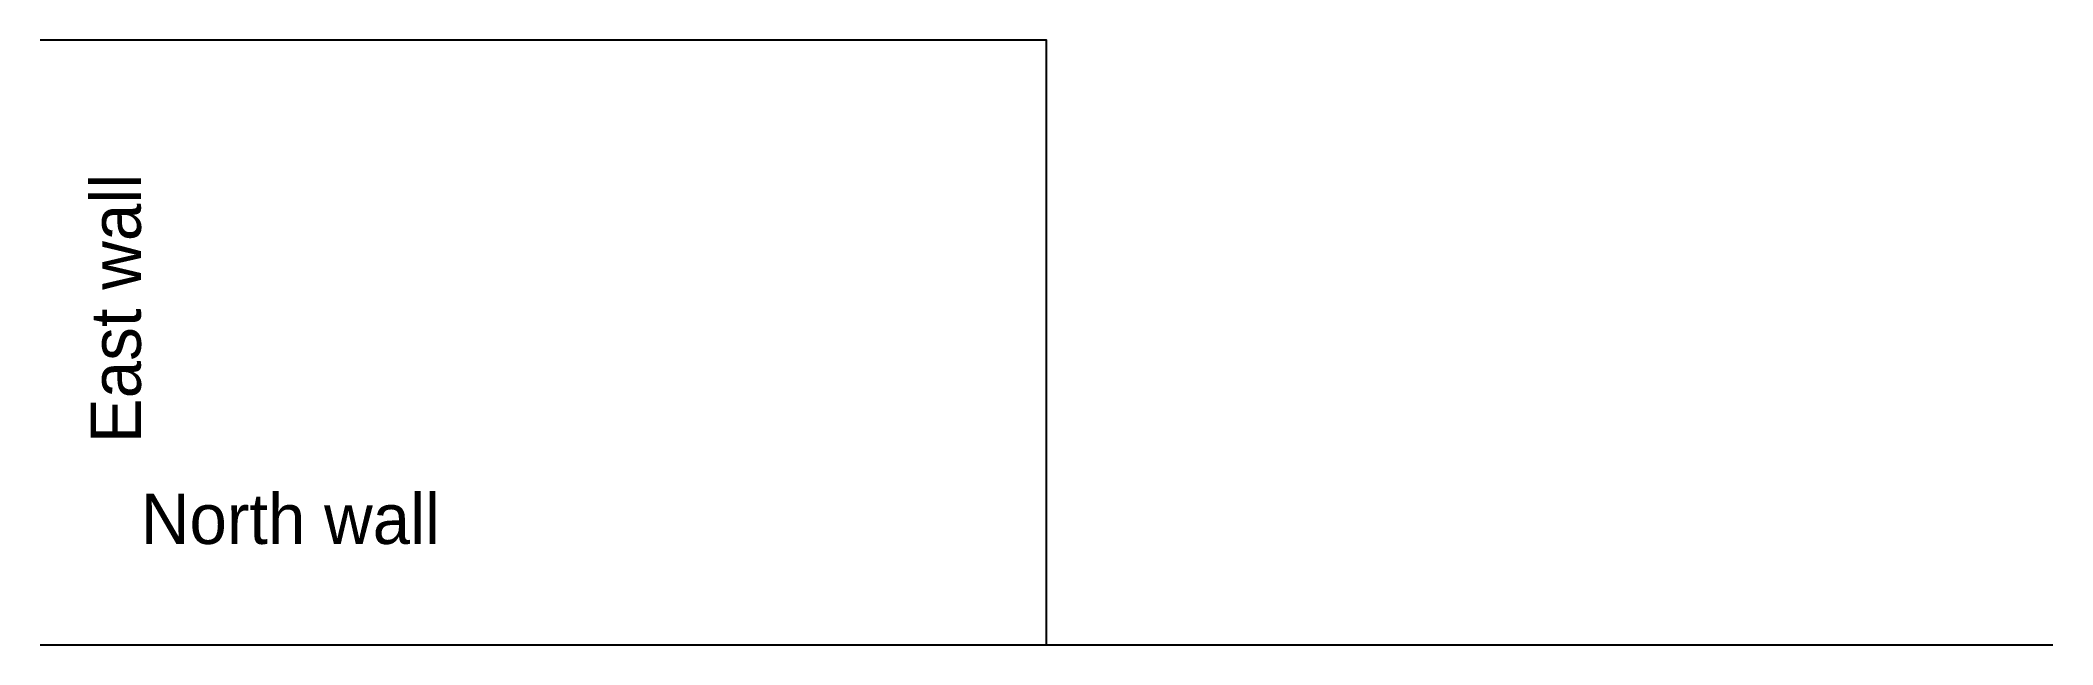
# Model space of a CAD drawing. Header units: millimetres. Extents: x 0 to 100, y 0 to 30.
import ezdxf

# ---------------------------------------------------------------- set-up
doc = ezdxf.new("R2010")
doc.units = ezdxf.units.MM
doc.layers.get('0').update_dxf_attribs({"linetype": 'CONTINUOUS'})
doc.layers.add('TEXT-L', color=3, linetype='CONTINUOUS')
doc.layers.add('WALLS', color=1, linetype='CONTINUOUS')

msp = doc.modelspace()

# ---------------------------------------------------------------- linework, layer by layer
msp.add_line((0, 0), (100, 0))
at = {"layer": 'WALLS'}
msp.add_lwpolyline([(0, 0), (50, 0), (50, 30), (0, 30)], dxfattribs=at)

# ---------------------------------------------------------------- texts
at = {"layer": 'TEXT-L'}
msp.add_text('East wall', height=2.5, rotation=90, dxfattribs=at).set_placement((5, 10))
msp.add_text('North wall', height=2.5, dxfattribs=at).set_placement((5, 5))

doc.saveas('drawing.dxf')
